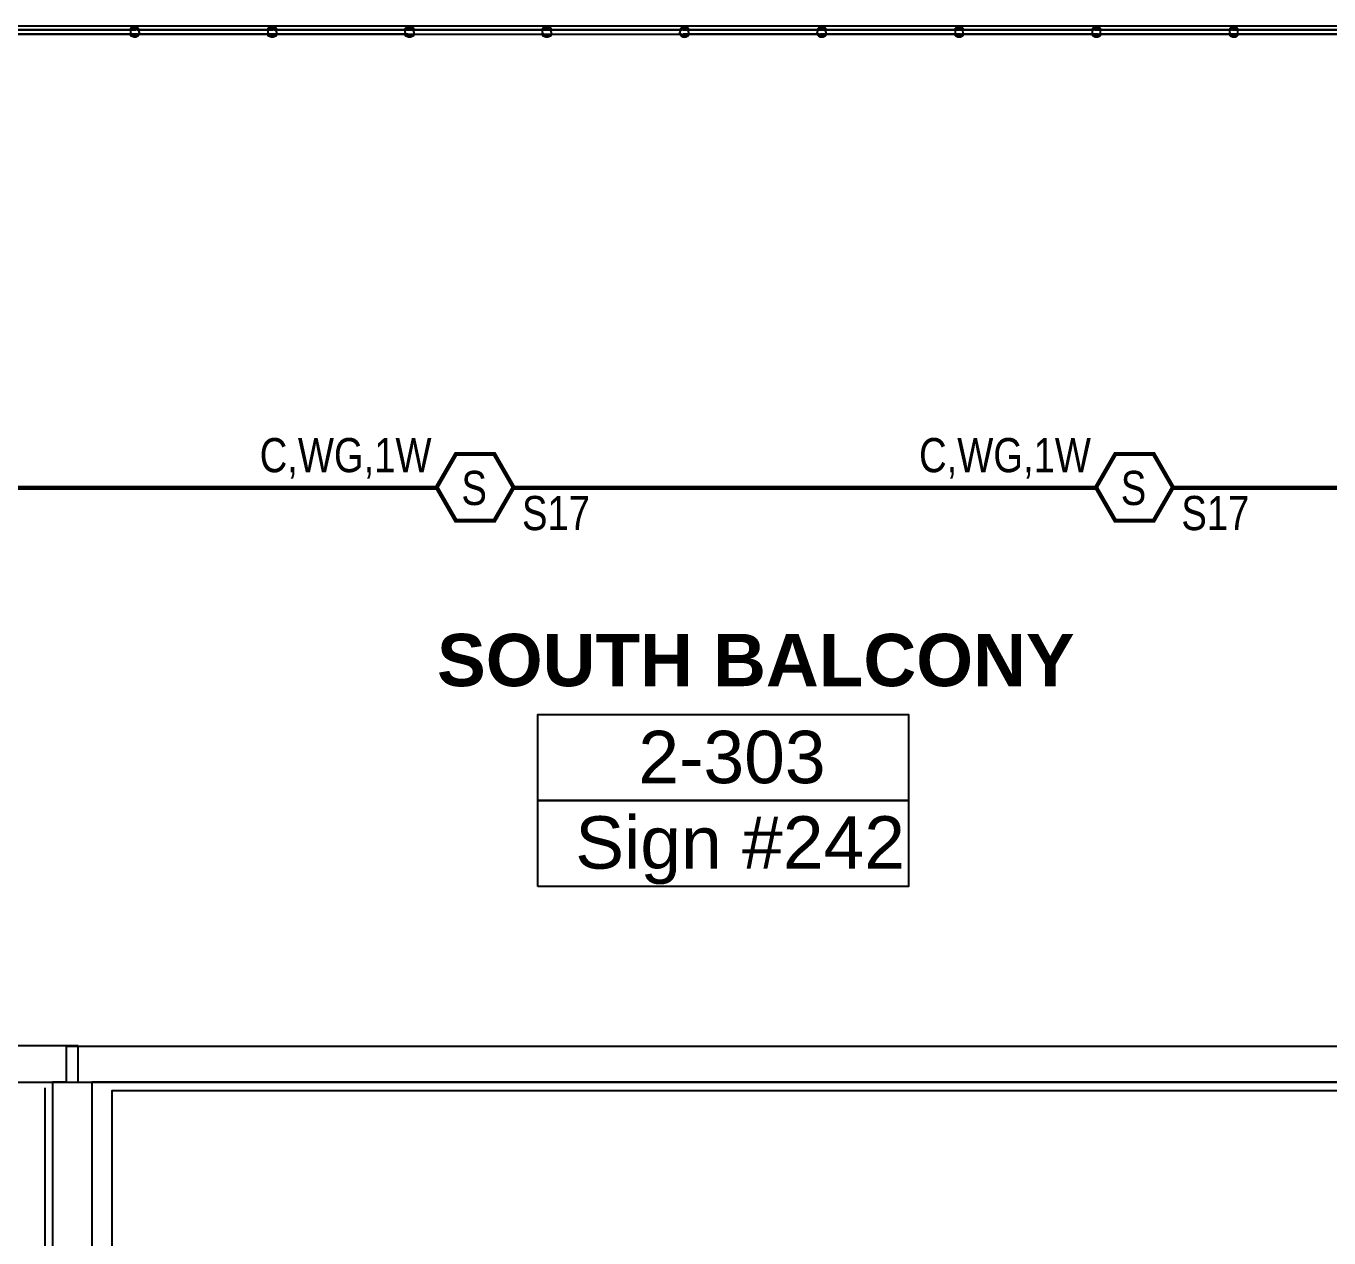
# Model space of a CAD drawing. Header units: inches. Extents: x 9349 to 17082, y 17684 to 25415.
# Drawn here: x 12501.2 to 12958.7, y 20378.1 to 20803.6 of the extents above; entities that cross this region are included whole.
import ezdxf
from ezdxf.enums import TextEntityAlignment as Align

# ---------------------------------------------------------------- set-up
doc = ezdxf.new("R2010")
doc.units = ezdxf.units.IN
doc.header["$LTSCALE"] = 0.25
doc.header["$MEASUREMENT"] = 0
for name, color, linetype in [('BACKGROUND', 8, 'Continuous'), ('CONDUIT', 6, 'Continuous'), ('SPEAKER', 1, 'Continuous')]:
    doc.layers.add(name, color=color, linetype=linetype)
doc.styles.add('Arial', font='arial.ttf', dxfattribs={"width": 0.8})
doc.styles.add('PDF Arial', font='arial.ttf')
doc.styles.add('PDF Arial Bold', font='arialbd.ttf')

# ---------------------------------------------------------------- blocks, each defined once
blk = doc.blocks.new('GC-S7')
at = {"layer": 'SPEAKER', "const_width": 1.46}
blk.add_lwpolyline([(13.83, 0.21), (7.08, 11.9), (-6.42, 11.9), (-13.17, 0.21), (-6.42, -11.49), (7.08, -11.49)], close=True, dxfattribs=at)
at = {"layer": 'SPEAKER', "style": 'Arial', "width": 0.8}
blk.add_text('S', height=12, dxfattribs=at).set_placement((0, 0), align=Align.MIDDLE)
for tag, p in [('C', (-14.98, 11.52)), ('1/2W', (-14.65, -8.82))]:
    blk.add_attdef(tag, text='', height=12, dxfattribs=at).set_placement(p, align=Align.MIDDLE_RIGHT)
blk.add_attdef('Speaker_Circuit', text='', height=12, dxfattribs=at).set_placement((16.8, -8.82), align=Align.MIDDLE_LEFT)

msp = doc.modelspace()

# ---------------------------------------------------------------- linework, layer by layer
at = {"layer": 'BACKGROUND'}
for points in [[(13552.57, 20803.64), (12299.97, 20803.64)], [(12539.43, 20802.67), (12538.79, 20802.35), (12539.11, 20802.35), (12538.79, 20802.35), (12539.11, 20802.35), (12539.75, 20802.35), (12539.11, 20802.35), (12538.79, 20802.35), (12539.11, 20802.35), (12539.75, 20802.35), (12539.11, 20802.35), (12539.75, 20802.35), (12539.11, 20802.35), (12539.75, 20802.35), (12539.43, 20802.67), (12538.79, 20802.35), (12539.11, 20802.35), (12539.43, 20802.67), (12539.75, 20802.35), (12539.11, 20802.35), (12538.79, 20802.35), (12491.86, 20802.35)], [(12491.86, 20800.75), (12538.79, 20800.75), (12539.75, 20800.75)], [(12537.82, 20802.35), (12538.14, 20803), (12539.11, 20803.32), (12539.75, 20803.32), (12540.39, 20803), (12541.04, 20802.35)], [(12540.72, 20802.35), (12540.07, 20803), (12539.11, 20803), (12538.47, 20802.67), (12537.82, 20802.03), (12537.82, 20801.39), (12538.14, 20800.75), (12538.79, 20800.1), (12539.75, 20800.1), (12540.39, 20800.42), (12540.72, 20800.75)], [(12541.04, 20800.75), (12540.39, 20800.1), (12539.75, 20799.78), (12539.11, 20799.78), (12538.14, 20800.1), (12537.82, 20800.75)], [(12538.14, 20800.75), (12538.79, 20800.1), (12539.75, 20800.1), (12540.39, 20800.42), (12540.72, 20801.07), (12541.04, 20801.39), (12540.72, 20802.35), (12540.07, 20803), (12539.11, 20803), (12538.47, 20802.67), (12538.14, 20802.35)], [(12539.75, 20802.67), (12538.79, 20802.35), (12539.11, 20802.35), (12539.75, 20802.35), (12539.75, 20802.67), (12539.11, 20802.67)], [(12538.79, 20802.35), (12539.11, 20802.35), (12539.75, 20802.35)], [(12539.11, 20800.42), (12539.75, 20800.42), (12540.07, 20800.75), (12539.75, 20800.42), (12539.11, 20800.42), (12538.79, 20800.75), (12539.11, 20800.42), (12538.79, 20800.75), (12539.11, 20800.42), (12539.75, 20800.42), (12540.07, 20800.75), (12539.75, 20800.42), (12539.11, 20800.42), (12538.79, 20800.75), (12539.11, 20800.42), (12539.75, 20800.42), (12540.07, 20800.75), (12587, 20800.75), (12587.97, 20800.75), (12588.29, 20800.75), (12635.22, 20800.75)], [(12538.79, 20800.42), (12539.11, 20800.42)], [(12539.11, 20800.42), (12539.75, 20800.42)], [(12539.11, 20800.42), (12539.75, 20800.42)], [(12539.75, 20800.42), (12539.11, 20800.42)], [(12539.75, 20800.42), (12539.11, 20800.42)], [(12539.75, 20800.42), (12539.11, 20800.42)], [(12539.75, 20802.35), (12539.75, 20802.35)], [(12539.75, 20802.35), (12539.75, 20802.35)], [(12539.75, 20802.35), (12539.75, 20802.35)], [(12539.75, 20802.35), (12539.75, 20802.35)], [(12539.75, 20802.35), (12539.75, 20802.35)], [(12539.75, 20802.35), (12539.75, 20802.35)], [(12539.75, 20802.35), (12539.75, 20802.35)], [(12539.75, 20802.35), (12539.75, 20802.35)], [(12539.75, 20800.75), (12539.75, 20800.75)], [(12540.07, 20800.75), (12539.75, 20800.42)], [(12540.07, 20800.75), (12539.75, 20800.42)], [(12540.07, 20800.75), (12539.75, 20800.42)], [(12587.32, 20802.67), (12587.97, 20802.67), (12587.32, 20802.35), (12587.97, 20802.35), (12587.32, 20802.35), (12587, 20802.35), (12540.07, 20802.35)], [(12586.04, 20802.35), (12586.36, 20803), (12587.32, 20803.32), (12587.97, 20803.32), (12588.93, 20803), (12589.25, 20802.35)], [(12588.93, 20802.35), (12588.29, 20803), (12587.32, 20803), (12586.68, 20802.67), (12586.04, 20802.03), (12586.04, 20801.39), (12586.36, 20800.75), (12587, 20800.1), (12587.97, 20800.1), (12588.61, 20800.42), (12588.93, 20800.75)], [(12589.25, 20800.75), (12588.93, 20800.1), (12587.97, 20799.78), (12587.32, 20799.78), (12586.36, 20800.1), (12586.04, 20800.75)], [(12586.36, 20800.75), (12587, 20800.1), (12587.97, 20800.1), (12588.61, 20800.42), (12589.25, 20801.07), (12589.25, 20801.39), (12588.93, 20802.35), (12588.29, 20803), (12587.32, 20803), (12586.68, 20802.67), (12586.36, 20802.35)], [(12587.97, 20802.35), (12587.97, 20802.67), (12587, 20802.35)], [(12587, 20802.35), (12587.32, 20802.35)], [(12587, 20802.35), (12587.32, 20802.35)], [(12587, 20802.35), (12587.32, 20802.35)], [(12587, 20802.35), (12587.32, 20802.35)], [(12587, 20802.35), (12587.32, 20802.35)], [(12587, 20802.35), (12587.32, 20802.35)], [(12587, 20802.35), (12587.32, 20802.35)], [(12587, 20802.35), (12587.32, 20802.35)], [(12587.32, 20800.42), (12587, 20800.75)], [(12587.32, 20800.42), (12587, 20800.75)], [(12587.32, 20800.42), (12587, 20800.75)], [(12587.32, 20800.42), (12587, 20800.75)], [(12587.32, 20800.42), (12587, 20800.75)], [(12587.32, 20800.42), (12587, 20800.75)], [(12587.32, 20802.35), (12587.97, 20802.35)], [(12587.32, 20802.35), (12587.97, 20802.35)], [(12587.32, 20802.35), (12587.97, 20802.35)], [(12587.32, 20802.35), (12587.97, 20802.35)], [(12587.32, 20802.35), (12587.97, 20802.35)], [(12587.32, 20802.35), (12587.97, 20802.35)], [(12587.32, 20802.35), (12587.97, 20802.35)], [(12587.32, 20802.35), (12587.97, 20802.35)], [(12587.32, 20800.42), (12587.32, 20800.42)], [(12587.97, 20800.42), (12587.32, 20800.42)], [(12587.97, 20800.42), (12587.32, 20800.42)], [(12587.97, 20800.42), (12587.32, 20800.42)], [(12587.97, 20800.42), (12587.32, 20800.42)], [(12587.97, 20800.42), (12587.32, 20800.42)], [(12587.97, 20800.42), (12587.32, 20800.42)], [(12587.97, 20800.42), (12587.32, 20800.42)], [(12587.97, 20800.42), (12587.32, 20800.42)], [(12587.97, 20802.35), (12587.97, 20802.35)], [(12587.97, 20802.35), (12587.97, 20802.35)], [(12587.97, 20802.35), (12587.97, 20802.35)], [(12587.97, 20802.35), (12587.97, 20802.35)], [(12587.97, 20802.35), (12587.97, 20802.35)], [(12587.97, 20802.35), (12587.97, 20802.35)], [(12587.97, 20802.35), (12587.97, 20802.35)], [(12587.97, 20802.35), (12587.97, 20802.35)], [(12588.29, 20800.75), (12587.97, 20800.42)], [(12588.29, 20800.75), (12587.97, 20800.42)], [(12588.29, 20800.75), (12587.97, 20800.42)], [(12588.29, 20800.75), (12587.97, 20800.42)], [(12588.29, 20800.75), (12587.97, 20800.42)], [(12588.29, 20800.75), (12587.97, 20800.42)], [(12588.29, 20800.75), (12587.97, 20800.42)], [(12588.29, 20800.75), (12587.97, 20800.42)], [(12683.43, 20802.35), (12683.75, 20802.35), (12684.72, 20802.35), (12731.64, 20802.35), (12684.72, 20802.35), (12683.75, 20802.35), (12683.43, 20802.35), (12683.75, 20802.35), (12684.39, 20802.35), (12683.75, 20802.35), (12683.43, 20802.35), (12636.5, 20802.35), (12635.54, 20802.35), (12635.22, 20802.35), (12636.18, 20802.67), (12635.22, 20802.35), (12635.54, 20802.35), (12635.22, 20802.35), (12635.54, 20802.35), (12635.22, 20802.35), (12635.54, 20802.35), (12635.22, 20802.35), (12636.18, 20802.67), (12636.18, 20802.35), (12635.54, 20802.35), (12636.5, 20802.35), (12683.43, 20802.35), (12636.5, 20802.35), (12635.54, 20802.35), (12635.22, 20802.35), (12588.29, 20802.35), (12635.22, 20802.35), (12635.54, 20802.35), (12635.22, 20802.35), (12588.29, 20802.35)], [(12634.25, 20802.35), (12634.57, 20803), (12635.54, 20803.32), (12636.18, 20803.32), (12637.14, 20803), (12637.47, 20802.35)], [(12637.14, 20802.35), (12636.5, 20803), (12635.54, 20803), (12634.89, 20802.67), (12634.25, 20802.03), (12634.25, 20801.39), (12634.57, 20800.75), (12635.22, 20800.1), (12636.18, 20800.1), (12636.82, 20800.42), (12637.14, 20800.75)], [(12637.47, 20800.75), (12637.14, 20800.1), (12636.18, 20799.78), (12635.54, 20799.78), (12634.57, 20800.1), (12634.25, 20800.75)], [(12634.57, 20800.75), (12635.22, 20800.1), (12636.18, 20800.1), (12636.82, 20800.42), (12637.47, 20801.07), (12637.47, 20801.39), (12637.14, 20802.35), (12636.5, 20803), (12635.54, 20803), (12634.89, 20802.67), (12634.57, 20802.35)], [(12635.22, 20802.35), (12635.54, 20802.35), (12636.18, 20802.35), (12635.54, 20802.35), (12636.18, 20802.67), (12635.54, 20802.67)], [(12635.54, 20802.35), (12636.18, 20802.35)], [(12635.54, 20802.35), (12636.18, 20802.35)], [(12635.54, 20802.35), (12636.18, 20802.35)], [(12635.54, 20802.35), (12636.18, 20802.35)], [(12635.54, 20800.75), (12636.18, 20800.75)], [(12635.54, 20800.75), (12636.18, 20800.75)], [(12635.54, 20800.75), (12635.54, 20800.42), (12635.54, 20800.75), (12635.54, 20800.42), (12636.5, 20800.42)], [(12635.54, 20800.42), (12635.54, 20800.75)], [(12635.54, 20800.42), (12635.54, 20800.75)], [(12635.54, 20800.42), (12635.54, 20800.75)], [(12635.54, 20800.42), (12635.54, 20800.75)], [(12635.54, 20800.42), (12635.54, 20800.75)], [(12635.54, 20800.42), (12635.54, 20800.75)], [(12635.54, 20800.42), (12635.54, 20800.42)], [(12636.18, 20800.42), (12635.54, 20800.42)], [(12636.18, 20800.42), (12635.54, 20800.42)], [(12636.18, 20800.42), (12635.54, 20800.42)], [(12636.18, 20800.42), (12635.54, 20800.42)], [(12636.18, 20800.42), (12635.54, 20800.42)], [(12636.18, 20800.42), (12635.54, 20800.42)], [(12636.18, 20800.42), (12635.54, 20800.42)], [(12636.18, 20800.42), (12635.54, 20800.42)], [(12636.18, 20802.35), (12636.18, 20802.35)], [(12636.18, 20802.35), (12636.18, 20802.35)], [(12636.18, 20802.35), (12636.18, 20802.35)], [(12636.18, 20802.35), (12636.18, 20802.35)], [(12636.18, 20802.35), (12636.18, 20802.35)], [(12636.18, 20802.35), (12636.18, 20802.35)], [(12636.18, 20802.35), (12636.18, 20802.35)], [(12636.18, 20802.35), (12636.18, 20802.35)], [(12636.18, 20800.75), (12636.5, 20800.75)], [(12636.18, 20800.75), (12636.5, 20800.75)], [(12636.5, 20800.75), (12636.18, 20800.42)], [(12636.5, 20800.75), (12636.18, 20800.42)], [(12636.5, 20800.75), (12636.18, 20800.42)], [(12636.5, 20800.75), (12636.18, 20800.42)], [(12636.5, 20800.75), (12636.18, 20800.42)], [(12636.5, 20800.75), (12636.18, 20800.42)], [(12636.5, 20800.75), (12636.18, 20800.42)], [(12636.5, 20800.75), (12683.43, 20800.75)], [(12636.5, 20800.75), (12683.43, 20800.75)], [(12636.5, 20800.75), (12683.43, 20800.75)], [(12682.47, 20802.35), (12682.79, 20803), (12683.75, 20803.32), (12684.39, 20803.32), (12685.36, 20803), (12685.68, 20802.35)], [(12685.36, 20802.35), (12684.72, 20803), (12683.75, 20803), (12683.11, 20802.67), (12682.47, 20802.03), (12682.47, 20801.39), (12682.79, 20800.75), (12683.43, 20800.1), (12684.39, 20800.1), (12685.04, 20800.42), (12685.36, 20800.75)], [(12685.68, 20800.75), (12685.36, 20800.1), (12684.39, 20799.78), (12683.75, 20799.78), (12682.79, 20800.1), (12682.47, 20800.75)], [(12682.79, 20800.75), (12683.43, 20800.1), (12684.39, 20800.1), (12685.04, 20800.42), (12685.68, 20801.07), (12685.68, 20801.39), (12685.36, 20802.35), (12684.72, 20803), (12683.75, 20803), (12683.11, 20802.67), (12682.79, 20802.35)], [(12731.64, 20802.35), (12684.72, 20802.35), (12683.75, 20802.35), (12684.39, 20802.67), (12684.39, 20802.35), (12683.75, 20802.35), (12683.43, 20802.35), (12683.75, 20802.35), (12684.39, 20802.35), (12684.72, 20802.35), (12684.39, 20802.35), (12684.72, 20802.35), (12684.39, 20802.35), (12683.75, 20802.35), (12683.43, 20802.35), (12683.75, 20802.35), (12684.39, 20802.35), (12684.72, 20802.35), (12684.39, 20802.35), (12683.75, 20802.35), (12683.43, 20802.35), (12683.75, 20802.35), (12684.39, 20802.35), (12684.72, 20802.35), (12684.39, 20802.35), (12683.75, 20802.35), (12684.39, 20802.67), (12684.72, 20802.35), (12684.39, 20802.67), (12683.75, 20802.35), (12684.39, 20802.67), (12683.75, 20802.67)], [(12683.75, 20802.35), (12683.75, 20802.35)], [(12683.75, 20800.75), (12684.39, 20800.75)], [(12683.75, 20800.75), (12684.39, 20800.75)], [(12683.75, 20800.75), (12683.75, 20800.42), (12683.75, 20800.75), (12683.75, 20800.42), (12684.72, 20800.42)], [(12683.75, 20800.42), (12683.75, 20800.75)], [(12683.75, 20800.42), (12683.75, 20800.75)], [(12683.75, 20800.42), (12683.75, 20800.75)], [(12683.75, 20800.42), (12683.75, 20800.75)], [(12683.75, 20800.42), (12683.75, 20800.75)], [(12683.75, 20800.42), (12683.75, 20800.75)], [(12683.75, 20800.42), (12683.75, 20800.42)], [(12684.39, 20800.42), (12683.75, 20800.42)], [(12684.39, 20800.42), (12683.75, 20800.42)], [(12684.39, 20800.42), (12683.75, 20800.42)], [(12684.39, 20800.42), (12683.75, 20800.42)], [(12684.39, 20800.42), (12683.75, 20800.42)], [(12684.39, 20800.42), (12683.75, 20800.42)], [(12684.39, 20800.42), (12683.75, 20800.42)], [(12684.39, 20800.42), (12683.75, 20800.42)], [(12684.39, 20800.75), (12684.72, 20800.75)], [(12684.39, 20800.75), (12684.72, 20800.75)], [(12684.72, 20800.75), (12684.39, 20800.42)], [(12684.72, 20800.75), (12684.39, 20800.42)], [(12684.72, 20800.75), (12684.39, 20800.42)], [(12684.72, 20800.75), (12684.39, 20800.42)], [(12684.72, 20800.75), (12684.39, 20800.42)], [(12684.72, 20800.75), (12684.39, 20800.42)], [(12684.72, 20800.75), (12684.39, 20800.42)], [(12684.72, 20800.75), (12731.64, 20800.75)], [(12684.72, 20800.75), (12731.64, 20800.75)], [(12684.72, 20800.75), (12731.64, 20800.75)], [(12730.68, 20802.35), (12731.32, 20803), (12731.97, 20803.32), (12732.93, 20803.32), (12733.57, 20803), (12733.89, 20802.35)], [(12733.57, 20802.35), (12732.93, 20803), (12732.29, 20803), (12731.32, 20802.67), (12731, 20802.03), (12730.68, 20801.39), (12731, 20800.75), (12731.64, 20800.1), (12732.61, 20800.1), (12733.25, 20800.42), (12733.57, 20800.75)], [(12733.89, 20800.75), (12733.57, 20800.1), (12732.93, 20799.78), (12731.97, 20799.78), (12731.32, 20800.1), (12730.68, 20800.75)], [(12731, 20800.75), (12731.64, 20800.1), (12732.61, 20800.1), (12733.25, 20800.42), (12733.89, 20801.07), (12733.89, 20801.39), (12733.57, 20802.35), (12732.93, 20803), (12732.29, 20803), (12731.32, 20802.67), (12731, 20802.35)], [(12732.61, 20802.35), (12732.93, 20802.35), (12732.61, 20802.35), (12731.97, 20802.35), (12732.61, 20802.35), (12732.93, 20802.35), (12732.61, 20802.35), (12731.97, 20802.35), (12732.61, 20802.35), (12732.93, 20802.35), (12732.61, 20802.35), (12731.97, 20802.35), (12732.61, 20802.35), (12732.93, 20802.35), (12732.61, 20802.35), (12731.97, 20802.35), (12732.61, 20802.35), (12731.97, 20802.35), (12732.61, 20802.67), (12731.97, 20802.67)], [(12732.61, 20802.67), (12731.97, 20802.35)], [(12732.61, 20802.67), (12731.97, 20802.35)], [(12731.97, 20802.35), (12731.97, 20802.35)], [(12731.97, 20802.35), (12731.97, 20802.35)], [(12731.97, 20802.35), (12731.97, 20802.35)], [(12731.97, 20802.35), (12731.97, 20802.35)], [(12731.97, 20802.35), (12731.97, 20802.35)], [(12731.97, 20802.35), (12731.97, 20802.35)], [(12731.97, 20802.35), (12731.97, 20802.35)], [(12731.97, 20802.35), (12731.97, 20802.35)], [(12731.97, 20802.35), (12731.97, 20802.35)], [(12731.97, 20802.35), (12731.97, 20802.35)], [(12731.97, 20802.35), (12731.97, 20802.35)], [(12731.97, 20800.75), (12731.97, 20800.42), (12731.97, 20800.75), (12731.97, 20800.42), (12732.93, 20800.42), (12732.29, 20800.42)], [(12731.97, 20800.42), (12731.97, 20800.75)], [(12731.97, 20800.42), (12731.97, 20800.75)], [(12731.97, 20800.42), (12731.97, 20800.75)], [(12731.97, 20800.42), (12731.97, 20800.75)], [(12731.97, 20800.42), (12732.29, 20800.42), (12732.93, 20800.42), (12732.29, 20800.42)], [(12732.61, 20800.42), (12731.97, 20800.42)], [(12732.61, 20800.42), (12731.97, 20800.42)], [(12732.61, 20800.42), (12731.97, 20800.42)], [(12732.61, 20800.42), (12731.97, 20800.42)], [(12732.61, 20800.42), (12731.97, 20800.42)], [(12732.61, 20800.42), (12731.97, 20800.42)], [(12732.29, 20800.42), (12732.61, 20800.42)], [(12732.93, 20802.35), (12732.61, 20802.67)], [(12732.93, 20802.35), (12732.61, 20802.67)], [(12732.93, 20800.75), (12732.61, 20800.42)], [(12732.93, 20800.75), (12732.61, 20800.42)], [(12732.93, 20800.75), (12732.61, 20800.42)], [(12732.93, 20800.75), (12732.61, 20800.42)], [(12732.93, 20800.75), (12732.61, 20800.42)], [(12732.93, 20800.75), (12779.86, 20800.75)], [(12778.89, 20802.35), (12779.54, 20803), (12780.18, 20803.32), (12781.14, 20803.32), (12781.79, 20803), (12782.43, 20802.35)], [(12781.79, 20802.35), (12781.14, 20803), (12780.5, 20803), (12779.54, 20802.67), (12779.22, 20802.03), (12778.89, 20801.39), (12779.22, 20800.75), (12779.86, 20800.1), (12780.82, 20800.1), (12781.47, 20800.42), (12781.79, 20800.75)], [(12782.43, 20800.75), (12781.79, 20800.1), (12781.14, 20799.78), (12780.18, 20799.78), (12779.54, 20800.1), (12778.89, 20800.75)], [(12779.22, 20800.75), (12779.86, 20800.1), (12780.82, 20800.1), (12781.47, 20800.42), (12782.11, 20801.07), (12782.11, 20801.39), (12781.79, 20802.35), (12781.14, 20803), (12780.5, 20803), (12779.54, 20802.67), (12779.22, 20802.35)], [(12781.14, 20802.35), (12780.82, 20802.67), (12780.18, 20802.35), (12780.82, 20802.67), (12781.14, 20802.35), (12780.82, 20802.35), (12780.18, 20802.35), (12780.82, 20802.35), (12780.18, 20802.35), (12780.82, 20802.35), (12781.14, 20802.35), (12780.82, 20802.35), (12780.18, 20802.35), (12780.82, 20802.35), (12781.14, 20802.35), (12780.82, 20802.35), (12780.18, 20802.35), (12780.82, 20802.35), (12781.14, 20802.35), (12780.82, 20802.67), (12780.18, 20802.35), (12780.82, 20802.67), (12780.18, 20802.67)], [(12780.18, 20802.35), (12780.18, 20802.35)], [(12780.18, 20802.35), (12780.18, 20802.35)], [(12780.18, 20802.35), (12780.82, 20802.35), (12781.14, 20802.35), (12780.82, 20802.35)], [(12780.18, 20802.35), (12780.18, 20802.35)], [(12780.18, 20802.35), (12780.18, 20802.35)], [(12780.18, 20802.35), (12780.18, 20802.35)], [(12780.18, 20802.35), (12780.18, 20802.35)], [(12780.18, 20802.35), (12780.18, 20802.35)], [(12780.18, 20802.35), (12780.18, 20802.35)], [(12780.18, 20800.42), (12780.18, 20800.75), (12780.18, 20800.42), (12780.82, 20800.42), (12781.14, 20800.75), (12780.82, 20800.42), (12780.18, 20800.42), (12780.18, 20800.75), (12780.5, 20800.42), (12780.18, 20800.75), (12780.82, 20800.75), (12781.14, 20800.75), (12828.39, 20800.75), (12829.04, 20800.75), (12829.36, 20800.75), (12829.04, 20800.42), (12828.39, 20800.42), (12828.39, 20800.75), (12828.39, 20800.42), (12829.04, 20800.42), (12829.36, 20800.75), (12829.04, 20800.42), (12828.39, 20800.42), (12828.39, 20800.75), (12828.39, 20800.42), (12829.04, 20800.42), (12829.36, 20800.75)], [(12780.5, 20800.42), (12781.14, 20800.42), (12780.5, 20800.42), (12780.18, 20800.42), (12780.82, 20800.42), (12781.14, 20800.75), (12780.82, 20800.42), (12781.14, 20800.75), (12780.82, 20800.42), (12780.18, 20800.42), (12780.82, 20800.42), (12780.18, 20800.42), (12780.82, 20800.42), (12780.18, 20800.42), (12780.18, 20800.75), (12780.18, 20800.42), (12780.18, 20800.75), (12780.18, 20800.42), (12780.18, 20800.75)], [(12827.11, 20802.35), (12827.75, 20803), (12828.39, 20803.32), (12829.36, 20803.32), (12830, 20803), (12830.64, 20802.35)], [(12830.64, 20800.75), (12830, 20800.1), (12829.36, 20799.78), (12828.39, 20799.78), (12827.75, 20800.1), (12827.11, 20800.75)], [(12827.43, 20800.75), (12828.07, 20800.1), (12829.04, 20800.1), (12830, 20800.42), (12830.32, 20801.07), (12830.32, 20801.39), (12830, 20802.35), (12829.36, 20803), (12828.72, 20803), (12827.75, 20802.67), (12827.43, 20802.35)], [(12830, 20802.35), (12829.36, 20803), (12828.72, 20803), (12827.75, 20802.67), (12827.43, 20802.03), (12827.43, 20801.39), (12827.43, 20800.75), (12828.07, 20800.1), (12829.04, 20800.1), (12830, 20800.42), (12830, 20800.75)], [(12828.39, 20802.35), (12829.04, 20802.67), (12828.39, 20802.35), (12829.04, 20802.35), (12829.36, 20802.35), (12829.04, 20802.35), (12828.39, 20802.35), (12829.04, 20802.35), (12829.36, 20802.35), (12829.04, 20802.35), (12828.39, 20802.35), (12829.04, 20802.35), (12828.39, 20802.35), (12829.04, 20802.67), (12828.39, 20802.67)], [(12829.04, 20802.67), (12828.39, 20802.35)], [(12828.39, 20802.35), (12828.39, 20802.35)], [(12828.39, 20802.35), (12828.39, 20802.35)], [(12828.39, 20802.35), (12828.39, 20802.35)], [(12828.39, 20802.35), (12828.39, 20802.35)], [(12828.39, 20802.35), (12829.04, 20802.35)], [(12828.39, 20802.35), (12828.39, 20802.35)], [(12828.39, 20802.35), (12828.39, 20802.35)], [(12828.39, 20802.35), (12828.39, 20802.35)], [(12828.39, 20802.35), (12828.39, 20802.35)], [(12828.39, 20800.42), (12828.39, 20800.75)], [(12828.39, 20800.42), (12828.39, 20800.75)], [(12829.04, 20800.42), (12828.39, 20800.42)], [(12829.04, 20800.42), (12828.39, 20800.42)], [(12829.36, 20802.35), (12829.04, 20802.67)], [(12829.36, 20802.35), (12829.04, 20802.67)], [(12829.36, 20802.35), (12829.04, 20802.67)], [(12829.04, 20802.35), (12829.36, 20802.35)], [(12829.04, 20802.35), (12829.36, 20802.35)], [(12829.36, 20800.75), (12829.04, 20800.42)], [(12829.36, 20800.75), (12829.04, 20800.42)], [(12876.29, 20802.35), (12829.36, 20802.35)], [(12829.68, 20800.75), (12876.61, 20800.75), (12877.25, 20800.75), (12877.57, 20800.75), (12877.25, 20800.42), (12877.57, 20800.75), (12877.25, 20800.42), (12877.57, 20800.75), (12877.25, 20800.42), (12876.93, 20800.42), (12876.61, 20800.75), (12876.93, 20800.42), (12877.25, 20800.42)], [(12875.32, 20802.35), (12875.97, 20803), (12876.61, 20803.32), (12877.57, 20803.32), (12878.22, 20803), (12878.86, 20802.35)], [(12878.86, 20800.75), (12878.22, 20800.1), (12877.57, 20799.78), (12876.61, 20799.78), (12875.97, 20800.1), (12875.32, 20800.75)], [(12875.64, 20800.75), (12876.61, 20800.1), (12877.25, 20800.1), (12878.22, 20800.42), (12878.54, 20801.07), (12878.54, 20801.39), (12878.54, 20802.35), (12877.57, 20803), (12876.93, 20803), (12875.97, 20802.67), (12875.97, 20802.35)], [(12878.54, 20802.35), (12877.57, 20803), (12876.93, 20803), (12875.97, 20802.67), (12875.64, 20802.03), (12875.64, 20801.39), (12875.64, 20800.75), (12876.61, 20800.1), (12877.25, 20800.1), (12878.22, 20800.42), (12878.22, 20800.75)], [(12924.5, 20802.35), (12877.57, 20802.35), (12876.93, 20802.35), (12876.61, 20802.35), (12876.93, 20802.35), (12877.25, 20802.35), (12877.57, 20802.35), (12877.25, 20802.67), (12876.61, 20802.35), (12876.93, 20802.35), (12876.61, 20802.35), (12876.93, 20802.35), (12877.25, 20802.35), (12877.57, 20802.35), (12877.25, 20802.35), (12876.93, 20802.35), (12876.61, 20802.35), (12876.93, 20802.35), (12877.25, 20802.35)], [(12877.57, 20802.35), (12877.25, 20802.35), (12877.57, 20802.35), (12877.25, 20802.35), (12876.93, 20802.35), (12877.25, 20802.35), (12876.93, 20802.35), (12876.61, 20802.35), (12877.25, 20802.67), (12877.57, 20802.35), (12877.25, 20802.67), (12876.61, 20802.35), (12877.25, 20802.67), (12876.61, 20802.67)], [(12876.61, 20802.35), (12876.93, 20802.35), (12877.25, 20802.35), (12877.57, 20802.35), (12877.25, 20802.35), (12876.93, 20802.35)], [(12877.57, 20800.75), (12877.25, 20800.42), (12876.93, 20800.42), (12876.61, 20800.75), (12876.93, 20800.42)], [(12876.61, 20800.42), (12876.93, 20800.42)], [(12876.93, 20800.42), (12877.57, 20800.42)], [(12877.89, 20800.75), (12924.82, 20800.75), (12925.14, 20800.42), (12925.79, 20800.42), (12925.14, 20800.42), (12925.79, 20800.42), (12925.14, 20800.42), (12925.79, 20800.42), (12925.79, 20800.75), (12925.79, 20800.42), (12925.14, 20800.42), (12925.79, 20800.42), (12925.79, 20800.75), (12925.79, 20800.42), (12925.79, 20800.75), (12925.79, 20800.42), (12925.14, 20800.42)], [(12923.54, 20802.35), (12924.18, 20803), (12924.82, 20803.32), (12925.79, 20803.32), (12926.43, 20803), (12927.07, 20802.35)], [(12927.07, 20800.75), (12926.43, 20800.1), (12925.79, 20799.78), (12924.82, 20799.78), (12924.18, 20800.1), (12923.54, 20800.75)], [(12926.75, 20802.35), (12926.11, 20803), (12925.14, 20803), (12924.18, 20802.67), (12923.86, 20802.03), (12923.86, 20801.39), (12924.18, 20800.75), (12924.82, 20800.1), (12925.47, 20800.1), (12926.43, 20800.42), (12926.75, 20800.75)], [(12924.18, 20800.75), (12924.82, 20800.1), (12925.47, 20800.1), (12926.43, 20800.42), (12926.75, 20801.07), (12926.75, 20801.39), (12926.75, 20802.35), (12926.11, 20803), (12925.14, 20803), (12924.18, 20802.67), (12924.18, 20802.35)], [(12973.04, 20802.35), (12925.79, 20802.35), (12925.14, 20802.35), (12924.82, 20802.35), (12925.47, 20802.67), (12925.79, 20802.35), (12925.14, 20802.35), (12925.79, 20802.35), (12925.14, 20802.35), (12924.82, 20802.35), (12925.14, 20802.35), (12924.82, 20802.35), (12925.14, 20802.35), (12925.79, 20802.35), (12925.14, 20802.35), (12924.82, 20802.35), (12925.14, 20802.35), (12925.79, 20802.35), (12925.14, 20802.35), (12924.82, 20802.35), (12925.14, 20802.35), (12925.79, 20802.35), (12925.14, 20802.35), (12924.82, 20802.35), (12925.14, 20802.35), (12925.79, 20802.35), (12973.04, 20802.35)], [(12973.04, 20802.35), (12925.79, 20802.35), (12925.14, 20802.35), (12925.47, 20802.67), (12924.82, 20802.67)], [(12924.82, 20800.42), (12925.14, 20800.42), (12925.79, 20800.42), (12925.14, 20800.42), (12925.79, 20800.42), (12925.79, 20800.75), (12925.79, 20800.42), (12925.14, 20800.42), (12924.82, 20800.75), (12925.14, 20800.42), (12924.82, 20800.75), (12925.14, 20800.42), (12925.79, 20800.42), (12925.14, 20800.42), (12924.82, 20800.75), (12925.14, 20800.42), (12924.82, 20800.75), (12925.14, 20800.42), (12924.82, 20800.75)], [(12925.79, 20802.35), (12925.79, 20802.35)], [(12925.79, 20802.35), (12925.79, 20802.35)], [(12925.79, 20802.35), (12925.79, 20802.35)], [(12925.79, 20802.35), (12925.79, 20802.35)], [(12925.79, 20802.35), (12925.79, 20802.35)], [(12925.79, 20802.35), (12925.79, 20802.35)], [(12925.79, 20802.35), (12925.79, 20802.35)], [(12925.79, 20802.35), (12925.79, 20802.35)], [(12515.32, 20445.25), (12515.32, 20432.71), (13560.61, 20432.71)], [(12507.93, 19827.78), (12507.93, 20430.78)], [(12968.22, 20432.71), (12531.39, 20432.71), (12524.32, 20432.71), (12524.32, 19827.78), (12510.5, 19827.78), (12510.5, 19820.39), (12531.39, 19820.39), (12531.39, 19827.78), (12531.39, 20429.82), (12961.47, 20429.82)], [(12515.32, 20432.71), (12510.5, 20432.71)]]:
    msp.add_lwpolyline(points, dxfattribs=at)
for points in [[(12491.86, 20802.35), (12538.79, 20802.35), (12539.11, 20802.35), (12539.75, 20802.35), (12539.11, 20802.35), (12538.79, 20802.35)], [(12635.22, 20800.75), (12588.29, 20800.75), (12587.97, 20800.75), (12587, 20800.75), (12540.07, 20800.75), (12539.75, 20800.75), (12538.79, 20800.75), (12491.86, 20800.75), (12538.79, 20800.75), (12539.75, 20800.75), (12540.07, 20800.75), (12587, 20800.75), (12587.97, 20800.75), (12588.29, 20800.75)], [(12539.11, 20800.42), (12538.79, 20800.75), (12539.11, 20800.42), (12539.75, 20800.42)], [(12539.75, 20800.42), (12539.11, 20800.42), (12538.79, 20800.75), (12539.11, 20800.42)], [(12540.07, 20802.35), (12587, 20802.35), (12587.32, 20802.35), (12587.97, 20802.35), (12587.32, 20802.35), (12587, 20802.35)], [(12587, 20802.35), (12587.97, 20802.67), (12587.97, 20802.35), (12587.97, 20802.67)], [(12587, 20800.75), (12587.32, 20800.42), (12587.32, 20800.75), (12587.32, 20800.42), (12587.97, 20800.42), (12587.32, 20800.42)], [(12587.97, 20800.42), (12587.32, 20800.42)], [(12587.97, 20800.42), (12587.32, 20800.42)], [(12636.18, 20802.35), (12635.54, 20802.35)], [(12636.18, 20800.42), (12635.54, 20800.42), (12636.5, 20800.42), (12635.54, 20800.42), (12635.54, 20800.75), (12636.18, 20800.75), (12636.5, 20800.75)], [(12636.18, 20800.42), (12635.54, 20800.42)], [(12636.18, 20802.67), (12636.18, 20802.35)], [(12684.39, 20800.42), (12683.75, 20800.42), (12684.72, 20800.42), (12683.75, 20800.42), (12683.75, 20800.75), (12684.39, 20800.75), (12684.72, 20800.75)], [(12684.39, 20800.42), (12683.75, 20800.42)], [(12731.97, 20802.35), (12732.61, 20802.67), (12732.93, 20802.35)], [(12731.97, 20802.35), (12732.93, 20802.35)], [(12779.86, 20800.75), (12732.93, 20800.75), (12732.61, 20800.75), (12731.97, 20800.75), (12732.61, 20800.75), (12732.93, 20800.75)], [(12731.97, 20800.75), (12732.29, 20800.42), (12731.97, 20800.75), (12732.61, 20800.75), (12732.93, 20800.75), (12732.61, 20800.42), (12731.97, 20800.42)], [(12731.97, 20800.42), (12732.61, 20800.42), (12732.93, 20800.75), (12732.61, 20800.42)], [(12829.36, 20800.75), (12829.04, 20800.75), (12828.39, 20800.75), (12781.14, 20800.75), (12780.82, 20800.75), (12780.18, 20800.75), (12780.82, 20800.75), (12781.14, 20800.75), (12828.39, 20800.75), (12829.04, 20800.75)], [(12780.82, 20800.42), (12781.14, 20800.75), (12780.82, 20800.42), (12780.18, 20800.42), (12781.14, 20800.42), (12780.5, 20800.42)], [(12829.04, 20802.35), (12828.39, 20802.35), (12829.04, 20802.35), (12829.36, 20802.35)], [(12829.36, 20800.42), (12828.72, 20800.42), (12828.39, 20800.75), (12828.72, 20800.42)], [(12828.39, 20800.75), (12828.39, 20800.42), (12829.04, 20800.42), (12829.36, 20800.75), (12829.04, 20800.42), (12828.39, 20800.42)], [(12828.39, 20800.42), (12829.04, 20800.42), (12828.72, 20800.42), (12829.36, 20800.42), (12828.72, 20800.42)], [(12829.36, 20802.35), (12876.29, 20802.35)], [(12877.57, 20800.75), (12877.25, 20800.75), (12876.61, 20800.75), (12829.68, 20800.75), (12876.61, 20800.75), (12877.25, 20800.75)], [(12876.61, 20802.35), (12876.93, 20802.35), (12877.57, 20802.35), (12924.5, 20802.35), (12877.57, 20802.35), (12876.93, 20802.35)], [(12877.57, 20800.42), (12876.93, 20800.42), (12876.61, 20800.75), (12876.93, 20800.42)], [(12876.61, 20800.75), (12876.93, 20800.42), (12877.25, 20800.42), (12877.57, 20800.75), (12877.25, 20800.42), (12876.93, 20800.42), (12877.25, 20800.42), (12876.93, 20800.42), (12876.61, 20800.75), (12876.93, 20800.42), (12877.25, 20800.42), (12876.93, 20800.42)], [(12877.57, 20800.42), (12876.93, 20800.42)], [(12924.82, 20800.75), (12877.89, 20800.75)], [(12924.82, 20802.35), (12925.47, 20802.67), (12925.79, 20802.35), (12925.47, 20802.67)], [(12680.86, 20531.71), (12680.86, 20561.92), (12811.04, 20561.92), (12811.04, 20531.71)], [(12680.86, 20501.5), (12680.86, 20531.71), (12811.04, 20531.71), (12811.04, 20501.5)], [(12519.5, 20445.57), (12280.36, 20445.57), (12280.36, 20432.71), (12519.5, 20432.71)]]:
    msp.add_lwpolyline(points, close=True, dxfattribs=at)
at = {"layer": 'BACKGROUND', "ltscale": 0.243333}
for points in [[(12732.93, 20802.35), (12781.14, 20802.35), (12829.36, 20802.35), (12781.14, 20802.35)], [(13021.25, 20800.75), (12973.04, 20800.75), (12924.82, 20800.75), (12973.04, 20800.75)]]:
    msp.add_lwpolyline(points, close=True, dxfattribs=at)
for points in [[(12829.36, 20802.35), (12781.14, 20802.35), (12732.93, 20802.35)], [(12924.82, 20800.75), (12973.04, 20800.75), (13021.25, 20800.75)]]:
    msp.add_lwpolyline(points, dxfattribs=at)
at = {"layer": 'BACKGROUND', "ltscale": 4.306667}
msp.add_lwpolyline([(13577.64, 19733.6), (13577.64, 20445.25), (12515.32, 20445.25)], dxfattribs=at)
at = {"layer": 'BACKGROUND', "ltscale": 1.725}
msp.add_lwpolyline([(12510.5, 20432.71), (12510.5, 19805.92)], dxfattribs=at)
at = {"layer": 'CONDUIT', "lineweight": 0, "const_width": 1.5}
for points in [[(12645.5, 20641.44), (12435.68, 20641.44)], [(12877.05, 20641.44), (12672.26, 20641.44)], [(13144.22, 20641.44), (12903.81, 20641.44)]]:
    msp.add_lwpolyline(points, dxfattribs=at)

# ---------------------------------------------------------------- block references
at = {"layer": 'SPEAKER'}
for p in [(12658.55, 20641.44), (12890.11, 20641.44)]:
    msp.add_blockref('GC-S7', p, dxfattribs=at).add_auto_attribs({'C': 'C,WG,1W', 'Speaker_Circuit': 'S17'})

# ---------------------------------------------------------------- texts
at = {"layer": 'BACKGROUND', "attachment_point": 7}
for s, insert, char_height, style in [('SOUTH BALCONY', (12645.5, 20571.56), 18.379, 'PDF Arial Bold'), ('2-303', (12716.21, 20537.49), 18.408, 'PDF Arial'), ('Sign #242', (12694.04, 20502.19), 18.408, 'PDF Arial')]:
    msp.add_mtext(s, dxfattribs=dict(at, insert=insert, char_height=char_height, style=style))

doc.saveas('drawing.dxf')
